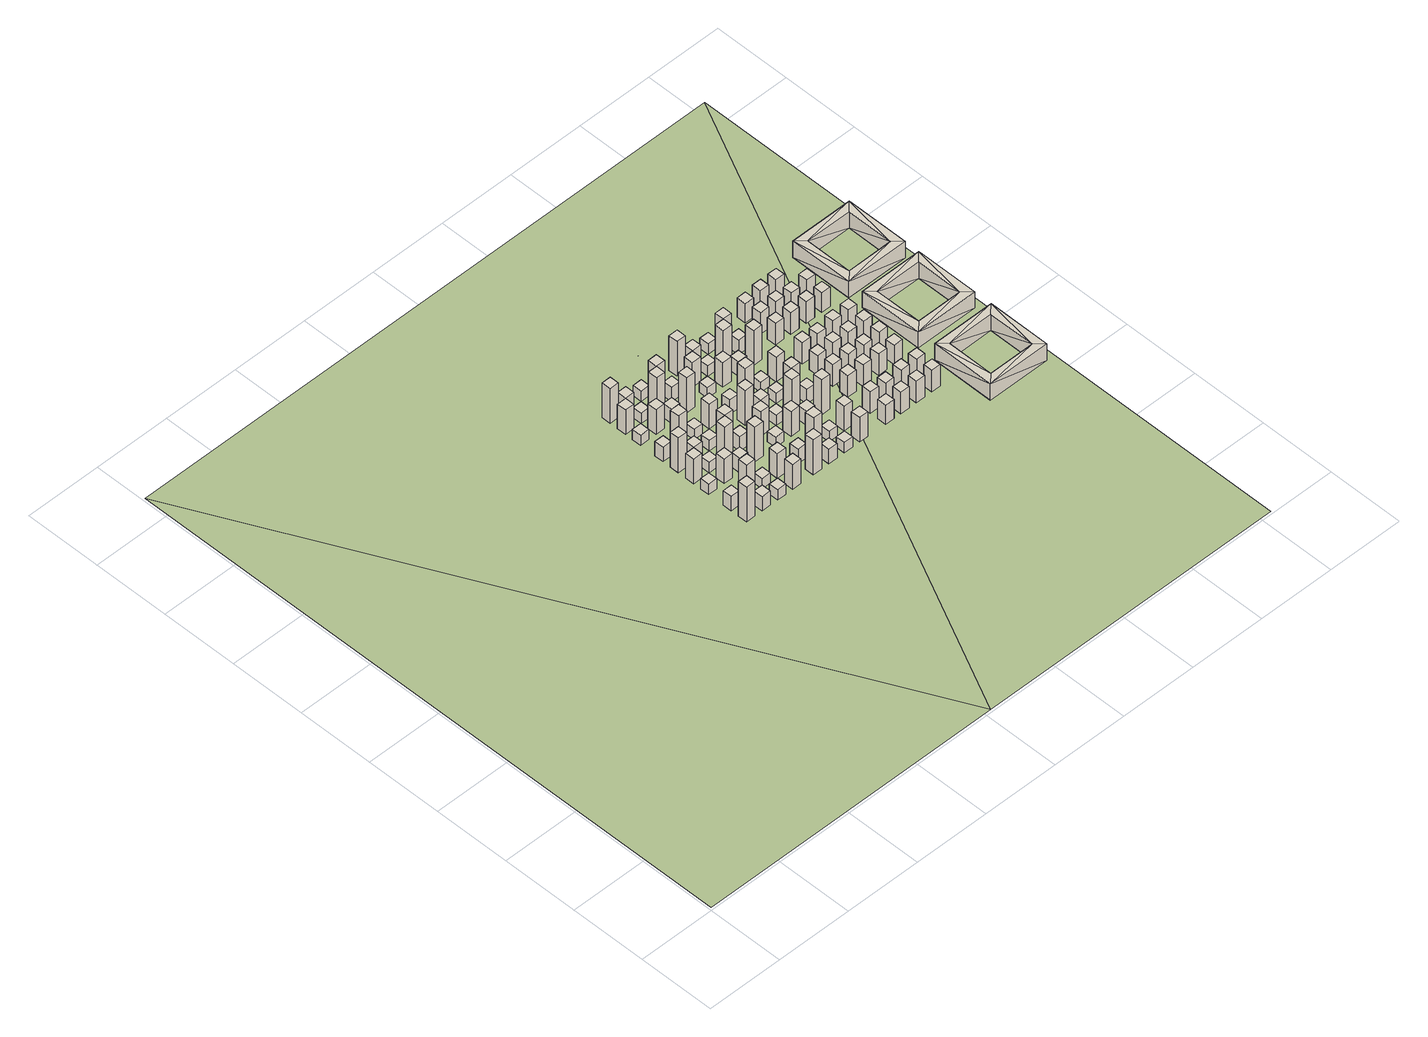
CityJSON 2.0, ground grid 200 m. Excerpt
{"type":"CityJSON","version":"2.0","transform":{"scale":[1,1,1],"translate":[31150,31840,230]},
"CityObjects":{
"building1":{"type":"Building","geometry":[{"type":"Solid","lod":"1","boundaries":[[[[0,1,2,3]],[[4,5,2,1]],[[6,7,0,3]],[[0,7,4,1]],[[4,7,6,5]],[[6,3,2,5]]]]}]},
"building2":{"type":"Building","geometry":[{"type":"Solid","lod":"1","boundaries":[[[[8,9,10,11]],[[10,9,12,13]],[[14,15,8,11]],[[8,15,12,9]],[[14,13,12,15]],[[14,11,10,13]]]]}]},
"building3":{"type":"Building","geometry":[{"type":"Solid","lod":"1","boundaries":[[[[16,17,18,19]],[[20,21,18,17]],[[22,23,16,19]],[[16,23,20,17]],[[20,23,22,21]],[[22,19,18,21]]]]}]},
"building4":{"type":"Building","geometry":[{"type":"Solid","lod":"1","boundaries":[[[[24,25,26,27]],[[26,25,28,29]],[[30,31,24,27]],[[24,31,28,25]],[[30,29,28,31]],[[30,27,26,29]]]]}]},
"building5":{"type":"Building","geometry":[{"type":"Solid","lod":"1","boundaries":[[[[32,33,34,35]],[[34,33,36,37]],[[38,39,32,35]],[[32,39,36,33]],[[38,37,36,39]],[[38,35,34,37]]]]}]},
"building6":{"type":"Building","geometry":[{"type":"Solid","lod":"1","boundaries":[[[[40,41,42,43]],[[44,45,42,41]],[[46,47,40,43]],[[40,47,44,41]],[[44,47,46,45]],[[46,43,42,45]]]]}]},
"building7":{"type":"Building","geometry":[{"type":"Solid","lod":"1","boundaries":[[[[48,49,50,51]],[[52,53,50,49]],[[54,55,48,51]],[[48,55,52,49]],[[52,55,54,53]],[[54,51,50,53]]]]}]},
"building8":{"type":"Building","geometry":[{"type":"Solid","lod":"1","boundaries":[[[[56,57,58,59]],[[58,57,60,61]],[[62,63,56,59]],[[56,63,60,57]],[[62,61,60,63]],[[62,59,58,61]]]]}]},
"building9":{"type":"Building","geometry":[{"type":"Solid","lod":"1","boundaries":[[[[64,65,66,67]],[[66,65,68,69]],[[70,71,64,67]],[[64,71,68,65]],[[70,69,68,71]],[[70,67,66,69]]]]}]},
"building10":{"type":"Building","geometry":[{"type":"Solid","lod":"1","boundaries":[[[[72,73,74,75]],[[76,77,74,73]],[[78,79,72,75]],[[72,79,76,73]],[[76,79,78,77]],[[78,75,74,77]]]]}]},
"building11":{"type":"Building","geometry":[{"type":"Solid","lod":"1","boundaries":[[[[80,81,82,83]],[[84,85,82,81]],[[86,87,80,83]],[[80,87,84,81]],[[84,87,86,85]],[[86,83,82,85]]]]}]},
"building12":{"type":"Building","geometry":[{"type":"Solid","lod":"1","boundaries":[[[[88,89,90,91]],[[92,93,90,89]],[[94,95,88,91]],[[88,95,92,89]],[[92,95,94,93]],[[94,91,90,93]]]]}]},
"building13":{"type":"Building","geometry":[{"type":"Solid","lod":"1","boundaries":[[[[96,97,98,99]],[[100,101,98,97]],[[102,103,96,99]],[[96,103,100,97]],[[100,103,102,101]],[[102,99,98,101]]]]}]},
"building14":{"type":"Building","geometry":[{"type":"Solid","lod":"1","boundaries":[[[[104,105,106,107]],[[106,105,108,109]],[[110,111,104,107]],[[104,111,108,105]],[[110,109,108,111]],[[110,107,106,109]]]]}]},
"building15":{"type":"Building","geometry":[{"type":"Solid","lod":"1","boundaries":[[[[112,113,114,115]],[[114,113,116,117]],[[118,119,112,115]],[[112,119,116,113]],[[118,117,116,119]],[[118,115,114,117]]]]}]},
"building16":{"type":"Building","geometry":[{"type":"Solid","lod":"1","boundaries":[[[[120,121,122,123]],[[124,125,122,121]],[[126,127,120,123]],[[120,127,124,121]],[[124,127,126,125]],[[126,123,122,125]]]]}]},
"building17":{"type":"Building","geometry":[{"type":"Solid","lod":"1","boundaries":[[[[128,129,130,131]],[[132,133,130,129]],[[134,135,128,131]],[[128,135,132,129]],[[132,135,134,133]],[[134,131,130,133]]]]}]},
"building18":{"type":"Building","geometry":[{"type":"Solid","lod":"1","boundaries":[[[[136,137,138,139]],[[138,137,140,141]],[[142,143,136,139]],[[136,143,140,137]],[[142,141,140,143]],[[142,139,138,141]]]]}]},
"building19":{"type":"Building","geometry":[{"type":"Solid","lod":"1","boundaries":[[[[144,145,146,147]],[[146,145,148,149]],[[150,151,144,147]],[[144,151,148,145]],[[150,149,148,151]],[[150,147,146,149]]]]}]},
"building20":{"type":"Building","geometry":[{"type":"Solid","lod":"1","boundaries":[[[[152,153,154,155]],[[156,157,154,153]],[[158,159,152,155]],[[152,159,156,153]],[[156,159,158,157]],[[158,155,154,157]]]]}]},
"building21":{"type":"Building","geometry":[{"type":"Solid","lod":"1","boundaries":[[[[160,161,162,163]],[[162,161,164,165]],[[166,167,160,163]],[[160,167,164,161]],[[166,165,164,167]],[[166,163,162,165]]]]}]},
"building22":{"type":"Building","geometry":[{"type":"Solid","lod":"1","boundaries":[[[[168,169,170,171]],[[170,169,172,173]],[[174,175,168,171]],[[168,175,172,169]],[[174,173,172,175]],[[174,171,170,173]]]]}]},
"building23":{"type":"Building","geometry":[{"type":"Solid","lod":"1","boundaries":[[[[176,177,178,179]],[[180,181,178,177]],[[182,183,176,179]],[[176,183,180,177]],[[180,183,182,181]],[[182,179,178,181]]]]}]},
"building24":{"type":"Building","geometry":[{"type":"Solid","lod":"1","boundaries":[[[[184,185,186,187]],[[188,189,186,185]],[[190,191,184,187]],[[184,191,188,185]],[[188,191,190,189]],[[190,187,186,189]]]]}]},
"building25":{"type":"Building","geometry":[{"type":"Solid","lod":"1","boundaries":[[[[192,193,194,195]],[[196,197,194,193]],[[198,199,192,195]],[[192,199,196,193]],[[196,199,198,197]],[[198,195,194,197]]]]}]},
"building26":{"type":"Building","geometry":[{"type":"Solid","lod":"1","boundaries":[[[[200,201,202,203]],[[202,201,204,205]],[[206,207,200,203]],[[200,207,204,201]],[[206,205,204,207]],[[206,203,202,205]]]]}]},
"building27":{"type":"Building","geometry":[{"type":"Solid","lod":"1","boundaries":[[[[208,209,210,211]],[[212,213,210,209]],[[214,215,208,211]],[[208,215,212,209]],[[212,215,214,213]],[[214,211,210,213]]]]}]},
"building28":{"type":"Building","geometry":[{"type":"Solid","lod":"1","boundaries":[[[[216,217,218,219]],[[218,217,220,221]],[[222,223,216,219]],[[216,223,220,217]],[[222,221,220,223]],[[222,219,218,221]]]]}]},
"building29":{"type":"Building","geometry":[{"type":"Solid","lod":"1","boundaries":[[[[224,225,226,227]],[[226,225,228,229]],[[230,231,224,227]],[[224,231,228,225]],[[230,229,228,231]],[[230,227,226,229]]]]}]},
"building30":{"type":"Building","geometry":[{"type":"Solid","lod":"1","boundaries":[[[[232,233,234,235]],[[236,237,234,233]],[[238,239,232,235]],[[232,239,236,233]],[[236,239,238,237]],[[238,235,234,237]]]]}]},
"building31":{"type":"Building","geometry":[{"type":"Solid","lod":"1","boundaries":[[[[240,241,242,243]],[[242,241,244,245]],[[246,247,240,243]],[[240,247,244,241]],[[246,245,244,247]],[[246,243,242,245]]]]}]},
"building32":{"type":"Building","geometry":[{"type":"Solid","lod":"1","boundaries":[[[[248,249,250,251]],[[252,253,250,249]],[[254,255,248,251]],[[248,255,252,249]],[[252,255,254,253]],[[254,251,250,253]]]]}]},
"building33":{"type":"Building","geometry":[{"type":"Solid","lod":"1","boundaries":[[[[256,257,258,259]],[[258,257,260,261]],[[262,263,256,259]],[[256,263,260,257]],[[262,261,260,263]],[[262,259,258,261]]]]}]},
"building34":{"type":"Building","geometry":[{"type":"Solid","lod":"1","boundaries":[[[[264,265,266,267]],[[266,265,268,269]],[[270,271,264,267]],[[264,271,268,265]],[[270,269,268,271]],[[270,267,266,269]]]]}]},
"building35":{"type":"Building","geometry":[{"type":"Solid","lod":"1","boundaries":[[[[272,273,274,275]],[[276,277,274,273]],[[278,279,272,275]],[[272,279,276,273]],[[276,279,278,277]],[[278,275,274,277]]]]}]},
"building36":{"type":"Building","geometry":[{"type":"Solid","lod":"1","boundaries":[[[[280,281,282,283]],[[284,285,282,281]],[[286,287,280,283]],[[280,287,284,281]],[[284,287,286,285]],[[286,283,282,285]]]]}]},
"building37":{"type":"Building","geometry":[{"type":"Solid","lod":"1","boundaries":[[[[288,289,290,291]],[[292,293,290,289]],[[294,295,288,291]],[[288,295,292,289]],[[292,295,294,293]],[[294,291,290,293]]]]}]},
"building38":{"type":"Building","geometry":[{"type":"Solid","lod":"1","boundaries":[[[[296,297,298,299]],[[298,297,300,301]],[[302,303,296,299]],[[296,303,300,297]],[[302,301,300,303]],[[302,299,298,301]]]]}]},
"building39":{"type":"Building","geometry":[{"type":"Solid","lod":"1","boundaries":[[[[304,305,306,307]],[[306,305,308,309]],[[310,311,304,307]],[[304,311,308,305]],[[310,309,308,311]],[[310,307,306,309]]]]}]},
"building40":{"type":"Building","geometry":[{"type":"Solid","lod":"1","boundaries":[[[[312,313,314,315]],[[314,313,316,317]],[[318,319,312,315]],[[312,319,316,313]],[[318,317,316,319]],[[318,315,314,317]]]]}]},
"building41":{"type":"Building","geometry":[{"type":"Solid","lod":"1","boundaries":[[[[320,321,322,323]],[[324,325,322,321]],[[326,327,320,323]],[[320,327,324,321]],[[324,327,326,325]],[[326,323,322,325]]]]}]},
"building42":{"type":"Building","geometry":[{"type":"Solid","lod":"1","boundaries":[[[[328,329,330,331]],[[332,333,330,329]],[[334,335,328,331]],[[328,335,332,329]],[[332,335,334,333]],[[334,331,330,333]]]]}]},
"building43":{"type":"Building","geometry":[{"type":"Solid","lod":"1","boundaries":[[[[336,337,338,339]],[[338,337,340,341]],[[342,343,336,339]],[[336,343,340,337]],[[342,341,340,343]],[[342,339,338,341]]]]}]},
"building44":{"type":"Building","geometry":[{"type":"Solid","lod":"1","boundaries":[[[[344,345,346,347]],[[346,345,348,349]],[[350,351,344,347]],[[344,351,348,345]],[[350,349,348,351]],[[350,347,346,349]]]]}]},
"building45":{"type":"Building","geometry":[{"type":"Solid","lod":"1","boundaries":[[[[352,353,354,355]],[[354,353,356,357]],[[358,359,352,355]],[[352,359,356,353]],[[358,357,356,359]],[[358,355,354,357]]]]}]},
"building46":{"type":"Building","geometry":[{"type":"Solid","lod":"1","boundaries":[[[[360,361,362,363]],[[364,365,362,361]],[[366,367,360,363]],[[360,367,364,361]],[[364,367,366,365]],[[366,363,362,365]]]]}]},
"building47":{"type":"Building","geometry":[{"type":"Solid","lod":"1","boundaries":[[[[368,369,370,371]],[[372,373,370,369]],[[374,375,368,371]],[[368,375,372,369]],[[372,375,374,373]],[[374,371,370,373]]]]}]},
"building48":{"type":"Building","geometry":[{"type":"Solid","lod":"1","boundaries":[[[[376,377,378,379]],[[380,381,378,377]],[[382,383,376,379]],[[376,383,380,377]],[[380,383,382,381]],[[382,379,378,381]]]]}]},
"building49":{"type":"Building","geometry":[{"type":"Solid","lod":"1","boundaries":[[[[384,385,386,387]],[[388,389,386,385]],[[390,391,384,387]],[[384,391,388,385]],[[388,391,390,389]],[[390,387,386,389]]]]}]},
"building50":{"type":"Building","geometry":[{"type":"Solid","lod":"1","boundaries":[[[[392,393,394,395]],[[394,393,396,397]],[[398,399,392,395]],[[392,399,396,393]],[[398,397,396,399]],[[398,395,394,397]]]]}]},
"building51":{"type":"Building","geometry":[{"type":"Solid","lod":"1","boundaries":[[[[400,401,402,403]],[[402,401,404,405]],[[406,407,400,403]],[[400,407,404,401]],[[406,405,404,407]],[[406,403,402,405]]]]}]},
"building52":{"type":"Building","geometry":[{"type":"Solid","lod":"1","boundaries":[[[[408,409,410,411]],[[412,413,410,409]],[[414,415,408,411]],[[408,415,412,409]],[[412,415,414,413]],[[414,411,410,413]]]]}]},
"building53":{"type":"Building","geometry":[{"type":"Solid","lod":"1","boundaries":[[[[416,417,418,419]],[[420,421,418,417]],[[422,423,416,419]],[[416,423,420,417]],[[420,423,422,421]],[[422,419,418,421]]]]}]},
"building54":{"type":"Building","geometry":[{"type":"Solid","lod":"1","boundaries":[[[[424,425,426,427]],[[426,425,428,429]],[[430,431,424,427]],[[424,431,428,425]],[[430,429,428,431]],[[430,427,426,429]]]]}]},
"building55":{"type":"Building","geometry":[{"type":"Solid","lod":"1","boundaries":[[[[432,433,434,435]],[[434,433,436,437]],[[438,439,432,435]],[[432,439,436,433]],[[438,437,436,439]],[[438,435,434,437]]]]}]},
"building56":{"type":"Building","geometry":[{"type":"Solid","lod":"1","boundaries":[[[[440,441,442,443]],[[444,445,442,441]],[[446,447,440,443]],[[440,447,444,441]],[[444,447,446,445]],[[446,443,442,445]]]]}]},
"building57":{"type":"Building","geometry":[{"type":"Solid","lod":"1","boundaries":[[[[448,449,450,451]],[[450,449,452,453]],[[454,455,448,451]],[[448,455,452,449]],[[454,453,452,455]],[[454,451,450,453]]]]}]},
"building58":{"type":"Building","geometry":[{"type":"Solid","lod":"1","boundaries":[[[[456,457,458,459]],[[458,457,460,461]],[[462,463,456,459]],[[456,463,460,457]],[[462,461,460,463]],[[462,459,458,461]]]]}]},
"building59":{"type":"Building","geometry":[{"type":"Solid","lod":"1","boundaries":[[[[464,465,466,467]],[[468,469,466,465]],[[470,471,464,467]],[[464,471,468,465]],[[468,471,470,469]],[[470,467,466,469]]]]}]},
"building60":{"type":"Building","geometry":[{"type":"Solid","lod":"1","boundaries":[[[[472,473,474,475]],[[476,477,474,473]],[[478,479,472,475]],[[472,479,476,473]],[[476,479,478,477]],[[478,475,474,477]]]]}]},
"building61":{"type":"Building","geometry":[{"type":"Solid","lod":"1","boundaries":[[[[480,481,482,483]],[[484,485,482,481]],[[486,487,480,483]],[[480,487,484,481]],[[484,487,486,485]],[[486,483,482,485]]]]}]},
"building62":{"type":"Building","geometry":[{"type":"Solid","lod":"1","boundaries":[[[[488,489,490,491]],[[490,489,492,493]],[[494,495,488,491]],[[488,495,492,489]],[[494,493,492,495]],[[494,491,490,493]]]]}]},
"building63":{"type":"Building","geometry":[{"type":"Solid","lod":"1","boundaries":[[[[496,497,498,499]],[[500,501,498,497]],[[502,503,496,499]],[[496,503,500,497]],[[500,503,502,501]],[[502,499,498,501]]]]}]},
"building64":{"type":"Building","geometry":[{"type":"Solid","lod":"1","boundaries":[[[[504,505,506,507]],[[506,505,508,509]],[[510,511,504,507]],[[504,511,508,505]],[[510,509,508,511]],[[510,507,506,509]]]]}]},
"building65":{"type":"Building","geometry":[{"type":"Solid","lod":"1","boundaries":[[[[512,513,514,515]],[[514,513,516,517]],[[518,519,512,515]],[[512,519,516,513]],[[518,517,516,519]],[[518,515,514,517]]]]}]},
"building66":{"type":"Building","geometry":[{"type":"Solid","lod":"1","boundaries":[[[[520,521,522,523]],[[522,521,524,525]],[[526,527,520,523]],[[520,527,524,521]],[[526,525,524,527]],[[526,523,522,525]]]]}]},
"building67":{"type":"Building","geometry":[{"type":"Solid","lod":"1","boundaries":[[[[528,529,530,531]],[[532,533,530,529]],[[534,535,528,531]],[[528,535,532,529]],[[532,535,534,533]],[[534,531,530,533]]]]}]},
"building68":{"type":"Building","geometry":[{"type":"Solid","lod":"1","boundaries":[[[[536,537,538,539]],[[540,541,538,537]],[[542,543,536,539]],[[536,543,540,537]],[[540,543,542,541]],[[542,539,538,541]]]]}]},
"building69":{"type":"Building","geometry":[{"type":"Solid","lod":"1","boundaries":[[[[544,545,546,547]],[[546,545,548,549]],[[550,551,544,547]],[[544,551,548,545]],[[550,549,548,551]],[[550,547,546,549]]]]}]},
"building70":{"type":"Building","geometry":[{"type":"Solid","lod":"1","boundaries":[[[[552,553,554,555]],[[556,557,554,553]],[[558,559,552,555]],[[552,559,556,553]],[[556,559,558,557]],[[558,555,554,557]]]]}]},
"building71":{"type":"Building","geometry":[{"type":"Solid","lod":"1","boundaries":[[[[560,561,562,563]],[[562,561,564,565]],[[566,567,560,563]],[[560,567,564,561]],[[566,565,564,567]],[[566,563,562,565]]]]}]},
"building72":{"type":"Building","geometry":[{"type":"Solid","lod":"1","boundaries":[[[[568,569,570,571]],[[572,573,570,569]],[[574,575,568,571]],[[568,575,572,569]],[[572,575,574,573]],[[574,571,570,573]]]]}]},
"building73":{"type":"Building","geometry":[{"type":"Solid","lod":"1","boundaries":[[[[576,577,578,579]],[[580,581,578,577]],[[582,583,576,579]],[[576,583,580,577]],[[580,583,582,581]],[[582,579,578,581]]]]}]},
"building74":{"type":"Building","geometry":[{"type":"Solid","lod":"1","boundaries":[[[[584,585,586,587]],[[586,585,588,589]],[[590,591,584,587]],[[584,591,588,585]],[[590,589,588,591]],[[590,587,586,589]]]]}]},
"building75":{"type":"Building","geometry":[{"type":"Solid","lod":"1","boundaries":[[[[592,593,594,595]],[[594,593,596,597]],[[598,599,592,595]],[[592,599,596,593]],[[598,597,596,599]],[[598,595,594,597]]]]}]},
"building76":{"type":"Building","geometry":[{"type":"Solid","lod":"1","boundaries":[[[[600,601,602,603]],[[602,601,604,605]],[[606,607,600,603]],[[600,607,604,601]],[[606,605,604,607]],[[606,603,602,605]]]]}]},
"building77":{"type":"Building","geometry":[{"type":"Solid","lod":"1","boundaries":[[[[608,609,610,611]],[[610,609,612,613]],[[614,615,608,611]],[[608,615,612,609]],[[614,613,612,615]],[[614,611,610,613]]]]}]},
"building78":{"type":"Building","geometry":[{"type":"Solid","lod":"1","boundaries":[[[[616,617,618,619]],[[620,621,618,617]],[[622,623,616,619]],[[616,623,620,617]],[[620,623,622,621]],[[622,619,618,621]]]]}]},
"building79":{"type":"Building","geometry":[{"type":"Solid","lod":"1","boundaries":[[[[624,625,626,627]],[[628,629,626,625]],[[630,631,624,627]],[[624,631,628,625]],[[628,631,630,629]],[[630,627,626,629]]]]}]},
"building80":{"type":"Building","geometry":[{"type":"Solid","lod":"1","boundaries":[[[[632,633,634,635]],[[634,633,636,637]],[[638,639,632,635]],[[632,639,636,633]],[[638,637,636,639]],[[638,635,634,637]]]]}]},
"building81":{"type":"Building","geometry":[{"type":"Solid","lod":"1","boundaries":[[[[640,641,642,643]],[[642,641,644,645]],[[646,647,640,643]],[[640,647,644,641]],[[646,645,644,647]],[[646,643,642,645]]]]}]},
"building82":{"type":"Building","geometry":[{"type":"Solid","lod":"1","boundaries":[[[[648,649,650,651]],[[652,653,650,649]],[[654,655,648,651]],[[648,655,652,649]],[[652,655,654,653]],[[654,651,650,653]]]]}]},
"building83":{"type":"Building","geometry":[{"type":"Solid","lod":"1","boundaries":[[[[656,657,658,659]],[[660,661,658,657]],[[662,663,656,659]],[[656,663,660,657]],[[660,663,662,661]],[[662,659,658,661]]]]}]},
"building84":{"type":"Building","geometry":[{"type":"Solid","lod":"1","boundaries":[[[[664,665,666,667]],[[668,669,666,665]],[[670,671,664,667]],[[664,671,668,665]],[[668,671,670,669]],[[670,667,666,669]]]]}]},
"building85":{"type":"Building","geometry":[{"type":"Solid","lod":"1","boundaries":[[[[672,673,674,675]],[[676,677,674,673]],[[678,679,672,675]],[[672,679,676,673]],[[676,679,678,677]],[[678,675,674,677]]]]}]},
"building86":{"type":"Building","geometry":[{"type":"Solid","lod":"1","boundaries":[[[[680,681,682,683]],[[682,681,684,685]],[[686,687,680,683]],[[680,687,684,681]],[[686,685,684,687]],[[686,683,682,685]]]]}]},
"building87":{"type":"Building","geometry":[{"type":"Solid","lod":"1","boundaries":[[[[688,689,690,691]],[[690,689,692,693]],[[694,695,688,691]],[[688,695,692,689]],[[694,693,692,695]],[[694,691,690,693]]]]}]},
"building88":{"type":"Building","geometry":[{"type":"Solid","lod":"1","boundaries":[[[[696,697,698,699]],[[700,701,698,697]],[[702,703,696,699]],[[696,703,700,697]],[[700,703,702,701]],[[702,699,698,701]]]]}]},
"building89":{"type":"Building","geometry":[{"type":"Solid","lod":"1","boundaries":[[[[704,705,706,707]],[[706,705,708,709]],[[710,711,704,707]],[[704,711,708,705]],[[710,709,708,711]],[[710,707,706,709]]]]}]},
"building90":{"type":"Building","geometry":[{"type":"Solid","lod":"1","boundaries":[[[[712,713,714,715]],[[716,717,714,713]],[[718,719,712,715]],[[712,719,716,713]],[[716,719,718,717]],[[718,715,714,717]]]]}]},
"building91":{"type":"Building","geometry":[{"type":"Solid","lod":"1","boundaries":[[[[720,721,722,723]],[[722,721,724,725]],[[726,727,720,723]],[[720,727,724,721]],[[726,725,724,727]],[[726,723,722,725]]]]}]},
"building92":{"type":"Building","geometry":[{"type":"Solid","lod":"1","boundaries":[[[[728,729,730,731]],[[732,733,730,729]],[[734,735,728,731]],[[728,735,732,729]],[[732,735,734,733]],[[734,731,730,733]]]]}]},
"building93":{"type":"Building","geometry":[{"type":"Solid","lod":"1","boundaries":[[[[736,737,738,739]],[[738,737,740,741]],[[742,743,736,739]],[[736,743,740,737]],[[742,741,740,743]],[[742,739,738,741]]]]}]},
"building94":{"type":"Building","geometry":[{"type":"Solid","lod":"1","boundaries":[[[[744,745,746,747]],[[746,745,748,749]],[[750,751,744,747]],[[744,751,748,745]],[[750,749,748,751]],[[750,747,746,749]]]]}]},
"building95":{"type":"Building","geometry":[{"type":"Solid","lod":"1","boundaries":[[[[752,753,754,755]],[[756,757,754,753]],[[758,759,752,755]],[[752,759,756,753]],[[756,759,758,757]],[[758,755,754,757]]]]}]},
"building96":{"type":"Building","geometry":[{"type":"Solid","lod":"1","boundaries":[[[[760,761,762,763]],[[764,765,762,761]],[[766,767,760,763]],[[760,767,764,761]],[[764,767,766,765]],[[766,763,762,765]]]]}]},
"building97":{"type":"Building","geometry":[{"type":"Solid","lod":"1","boundaries":[[[[768,769,770,771]],[[772,773,770,769]],[[774,775,768,771]],[[768,775,772,769]],[[772,775,774,773]],[[774,771,770,773]]]]}]},
"building98":{"type":"Building","geometry":[{"type":"Solid","lod":"1","boundaries":[[[[776,777,778,779]],[[780,781,778,777]],[[782,783,776,779]],[[776,783,780,777]],[[780,783,782,781]],[[782,779,778,781]]]]}]},
"building99":{"type":"Building","geometry":[{"type":"Solid","lod":"1","boundaries":[[[[784,785,786,787]],[[786,785,788,789]],[[790,791,784,787]],[[784,791,788,785]],[[790,789,788,791]],[[790,787,786,789]]]]}]},
"building100":{"type":"Building","geometry":[{"type":"Solid","lod":"1","boundaries":[[[[792,793,794,795]],[[794,793,796,797]],[[798,799,792,795]],[[792,799,796,793]],[[798,797,796,799]],[[798,795,794,797]]]]}]},
"building101":{"type":"Building","geometry":[{"type":"Solid","lod":"1","boundaries":[[[[800,801,802,803]],[[802,801,804,805]],[[806,807,800,803]],[[800,807,804,801]],[[806,805,804,807]],[[806,803,802,805]]]]}]},
"building102":{"type":"Building","geometry":[{"type":"Solid","lod":"1","boundaries":[[[[808,809,810,811]],[[810,809,812,813]],[[814,815,808,811]],[[808,815,812,809]],[[814,813,812,815]],[[814,811,810,813]]]]}]},
"building103":{"type":"Building","geometry":[{"type":"Solid","lod":"1","boundaries":[[[[816,817,818,819]],[[820,821,818,817]],[[822,823,816,819]],[[816,823,820,817]],[[820,823,822,821]],[[822,819,818,821]]]]}]},
"building104":{"type":"Building","geometry":[{"type":"Solid","lod":"1","boundaries":[[[[824,825,826,827]],[[826,825,828,829]],[[830,831,824,827]],[[824,831,828,825]],[[830,829,828,831]],[[830,827,826,829]]]]}]},
"building105":{"type":"Building","geometry":[{"type":"Solid","lod":"1","boundaries":[[[[832,833,834,835]],[[836,837,834,833]],[[838,839,832,835]],[[832,839,836,833]],[[836,839,838,837]],[[838,835,834,837]]]]}]},
"building106":{"type":"Building","geometry":[{"type":"Solid","lod":"1","boundaries":[[[[840,841,842,843]],[[844,845,842,841]],[[846,847,840,843]],[[840,847,844,841]],[[844,847,846,845]],[[846,843,842,845]]]]}]},
"building107":{"type":"Building","geometry":[{"type":"Solid","lod":"1","boundaries":[[[[848,849,850,851]],[[850,849,852,853]],[[854,855,848,851]],[[848,855,852,849]],[[854,853,852,855]],[[854,851,850,853]]]]}]},
"building108":{"type":"Building","geometry":[{"type":"Solid","lod":"1","boundaries":[[[[856,857,858]],[[859,858,857]],[[860,856,858]],[[859,861,858]],[[862,856,860]],[[862,860,863]],[[862,863,861]],[[862,861,859]],[[862,859,864]],[[864,859,865]],[[866,859,857]],[[866,865,859]],[[865,866,867]],[[867,866,868]],[[866,869,868]],[[864,868,869]],[[864,870,868]],[[871,870,864]],[[865,867,871]],[[865,871,864]],[[856,862,864]],[[856,864,869]],[[869,866,856]],[[856,866,857]],[[860,858,868]],[[868,858,867]],[[858,871,867]],[[870,871,863]],[[863,871,861]],[[858,861,871]],[[868,863,860]],[[868,870,863]]]]}]},
"building109":{"type":"Building","geometry":[{"type":"Solid","lod":"1","boundaries":[[[[872,873,874]],[[875,874,873]],[[872,874,876]],[[877,874,875]],[[878,872,876]],[[878,876,879]],[[878,879,877]],[[878,877,875]],[[878,875,880]],[[880,875,881]],[[882,875,873]],[[882,881,875]],[[881,882,883]],[[882,884,883]],[[882,885,884]],[[880,884,885]],[[886,884,880]],[[887,886,880]],[[881,883,887]],[[881,887,880]],[[872,878,880]],[[872,880,885]],[[885,882,872]],[[872,882,873]],[[876,874,884]],[[884,874,883]],[[874,887,883]],[[886,887,879]],[[879,887,877]],[[874,877,887]],[[884,879,876]],[[884,886,879]]]]}]},
"building110":{"type":"Building","geometry":[{"type":"Solid","lod":"1","boundaries":[[[[888,889,890]],[[891,890,889]],[[892,888,890]],[[893,890,891]],[[894,888,892]],[[894,892,895]],[[894,895,893]],[[894,893,891]],[[894,891,896]],[[896,891,897]],[[898,891,889]],[[898,897,891]],[[897,898,899]],[[899,898,900]],[[898,901,900]],[[896,900,901]],[[902,900,896]],[[903,902,896]],[[897,899,903]],[[897,903,896]],[[888,894,896]],[[888,896,901]],[[901,898,888]],[[888,898,889]],[[892,890,900]],[[900,890,899]],[[890,903,899]],[[902,903,895]],[[895,903,893]],[[890,893,903]],[[900,895,892]],[[900,902,895]]]]}]},
"terrain1":{"type":"TINRelief","attributes":{"name":"ground","lod":1},"geometry":[{"type":"CompositeSurface","lod":"1","boundaries":[[[904,905,906]],[[907,908,904]],[[904,908,905]]]}]},
"landuse1":{"type":"LandUse","geometry":[{"type":"MultiSurface","lod":"1","boundaries":[[[909,910,911,912,913,914]]]}]},
"landuse2":{"type":"LandUse","geometry":[{"type":"MultiSurface","lod":"1","boundaries":[[[915,916,917,918]]]}]},
"landuse3":{"type":"LandUse","attributes":{"name":"luse3"},"geometry":[{"type":"MultiSurface","lod":"1","boundaries":[[[919,920,921,922]]]}]},
"landuse4":{"type":"LandUse","geometry":[{"type":"MultiSurface","lod":"1","boundaries":[[[923,924,925,926]]]}]},
"landuse5":{"type":"LandUse","geometry":[{"type":"MultiSurface","lod":"1","boundaries":[[[927,928,929,930]]]}]},
"landuse6":{"type":"LandUse","geometry":[{"type":"MultiSurface","lod":"1","boundaries":[[[931,932,933,934]]]}]},
"landuse7":{"type":"LandUse","geometry":[{"type":"MultiSurface","lod":"1","boundaries":[[[935,936,937,938,939,940]]]}]},
"landuse8":{"type":"LandUse","geometry":[{"type":"MultiSurface","lod":"1","boundaries":[[[941,942,943,944]]]}]}
},
"vertices":[
[841,770,108],[841,770,6],[841,746,6],[841,746,108],[865,770,6],[865,746,6],[865,746,108],[865,770,108],
[841,815,48],[841,815,6],[841,791,6],[841,791,48],[865,815,6],[865,791,6],[865,791,48],[865,815,48],
[841,881,36],[841,881,6],[841,857,6],[841,857,36],[865,881,6],[865,857,6],[865,857,36],[865,881,36],
[886,770,48],[886,770,6],[886,746,6],[886,746,48],[910,770,6],[910,746,6],[910,746,48],[910,770,48],
[841,925,78],[841,925,6],[841,901,6],[841,901,78],[865,925,6],[865,901,6],[865,901,78],[865,925,78],
[886,815,108],[886,815,6],[886,791,6],[886,791,108],[910,815,6],[910,791,6],[910,791,108],[910,815,108],
[841,970,108],[841,970,6],[841,946,6],[841,946,108],[865,970,6],[865,946,6],[865,946,108],[865,970,108],
[841,1015,48],[841,1015,6],[841,991,6],[841,991,48],[865,1015,6],[865,991,6],[865,991,48],[865,1015,48],
[886,881,78],[886,881,6],[886,857,6],[886,857,78],[910,881,6],[910,857,6],[910,857,78],[910,881,78],
[931,770,36],[931,770,6],[931,746,6],[931,746,36],[955,770,6],[955,746,6],[955,746,36],[955,770,36],
[886,925,36],[886,925,6],[886,901,6],[886,901,36],[910,925,6],[910,901,6],[910,901,36],[910,925,36],
[841,1081,36],[841,1081,6],[841,1057,6],[841,1057,36],[865,1081,6],[865,1057,6],[865,1057,36],[865,1081,36],
[931,815,36],[931,815,6],[931,791,6],[931,791,36],[955,815,6],[955,791,6],[955,791,36],[955,815,36],
[886,970,48],[886,970,6],[886,946,6],[886,946,48],[910,970,6],[910,946,6],[910,946,48],[910,970,48],
[841,1125,78],[841,1125,6],[841,1101,6],[841,1101,78],[865,1125,6],[865,1101,6],[865,1101,78],[865,1125,78],
[886,1015,108],[886,1015,6],[886,991,6],[886,991,108],[910,1015,6],[910,991,6],[910,991,108],[910,1015,108],
[841,1170,108],[841,1170,6],[841,1146,6],[841,1146,108],[865,1170,6],[865,1146,6],[865,1146,108],[865,1170,108],
[931,881,48],[931,881,6],[931,857,6],[931,857,48],[955,881,6],[955,857,6],[955,857,48],[955,881,48],
[975,770,78],[975,770,6],[975,746,6],[975,746,78],[999,770,6],[999,746,6],[999,746,78],[999,770,78],
[931,925,108],[931,925,6],[931,901,6],[931,901,108],[955,925,6],[955,901,6],[955,901,108],[955,925,108],
[886,1081,78],[886,1081,6],[886,1057,6],[886,1057,78],[910,1081,6],[910,1057,6],[910,1057,78],[910,1081,78],
[975,815,78],[975,815,6],[975,791,6],[975,791,78],[999,815,6],[999,791,6],[999,791,78],[999,815,78],
[931,970,36],[931,970,6],[931,946,6],[931,946,36],[955,970,6],[955,946,6],[955,946,36],[955,970,36],
[886,1125,36],[886,1125,6],[886,1101,6],[886,1101,36],[910,1125,6],[910,1101,6],[910,1101,36],[910,1125,36],
[931,1015,36],[931,1015,6],[931,991,6],[931,991,36],[955,1015,6],[955,991,6],[955,991,36],[955,1015,36],
[886,1170,48],[886,1170,6],[886,1146,6],[886,1146,48],[910,1170,6],[910,1146,6],[910,1146,48],[910,1170,48],
[975,881,108],[975,881,6],[975,857,6],[975,857,108],[999,881,6],[999,857,6],[999,857,108],[999,881,108],
[975,925,48],[975,925,6],[975,901,6],[975,901,48],[999,925,6],[999,901,6],[999,901,48],[999,925,48],
[931,1081,48],[931,1081,6],[931,1057,6],[931,1057,48],[955,1081,6],[955,1057,6],[955,1057,48],[955,1081,48],
[1035,770,108],[1035,770,6],[1035,746,6],[1035,746,108],[1059,770,6],[1059,746,6],[1059,746,108],[1059,770,108],
[975,970,78],[975,970,6],[975,946,6],[975,946,78],[999,970,6],[999,946,6],[999,946,78],[999,970,78],
[931,1125,108],[931,1125,6],[931,1101,6],[931,1101,108],[955,1125,6],[955,1101,6],[955,1101,108],[955,1125,108],
[1035,815,48],[1035,815,6],[1035,791,6],[1035,791,48],[1059,815,6],[1059,791,6],[1059,791,48],[1059,815,48],
[975,1015,78],[975,1015,6],[975,991,6],[975,991,78],[999,1015,6],[999,991,6],[999,991,78],[999,1015,78],
[931,1170,36],[931,1170,6],[931,1146,6],[931,1146,36],[955,1170,6],[955,1146,6],[955,1146,36],[955,1170,36],
[1035,881,36],[1035,881,6],[1035,857,6],[1035,857,36],[1059,881,6],[1059,857,6],[1059,857,36],[1059,881,36],
[975,1081,108],[975,1081,6],[975,1057,6],[975,1057,108],[999,1081,6],[999,1057,6],[999,1057,108],[999,1081,108],
[1080,770,48],[1080,770,6],[1080,746,6],[1080,746,48],[1104,770,6],[1104,746,6],[1104,746,48],[1104,770,48],
[1035,925,78],[1035,925,6],[1035,901,6],[1035,901,78],[1059,925,6],[1059,901,6],[1059,901,78],[1059,925,78],
[975,1125,48],[975,1125,6],[975,1101,6],[975,1101,48],[999,1125,6],[999,1101,6],[999,1101,48],[999,1125,48],
[1080,815,108],[1080,815,6],[1080,791,6],[1080,791,108],[1104,815,6],[1104,791,6],[1104,791,108],[1104,815,108],
[1035,970,108],[1035,970,6],[1035,946,6],[1035,946,108],[1059,970,6],[1059,946,6],[1059,946,108],[1059,970,108],
[975,1170,78],[975,1170,6],[975,1146,6],[975,1146,78],[999,1170,6],[999,1146,6],[999,1146,78],[999,1170,78],
[1035,1015,48],[1035,1015,6],[1035,991,6],[1035,991,48],[1059,1015,6],[1059,991,6],[1059,991,48],[1059,1015,48],
[1080,881,78],[1080,881,6],[1080,857,6],[1080,857,78],[1104,881,6],[1104,857,6],[1104,857,78],[1104,881,78],
[1125,770,36],[1125,770,6],[1125,746,6],[1125,746,36],[1149,770,6],[1149,746,6],[1149,746,36],[1149,770,36],
[1080,925,36],[1080,925,6],[1080,901,6],[1080,901,36],[1104,925,6],[1104,901,6],[1104,901,36],[1104,925,36],
[1035,1081,36],[1035,1081,6],[1035,1057,6],[1035,1057,36],[1059,1081,6],[1059,1057,6],[1059,1057,36],[1059,1081,36],
[1125,815,36],[1125,815,6],[1125,791,6],[1125,791,36],[1149,815,6],[1149,791,6],[1149,791,36],[1149,815,36],
[1080,970,48],[1080,970,6],[1080,946,6],[1080,946,48],[1104,970,6],[1104,946,6],[1104,946,48],[1104,970,48],
[1035,1125,78],[1035,1125,6],[1035,1101,6],[1035,1101,78],[1059,1125,6],[1059,1101,6],[1059,1101,78],[1059,1125,78],
[1080,1015,108],[1080,1015,6],[1080,991,6],[1080,991,108],[1104,1015,6],[1104,991,6],[1104,991,108],[1104,1015,108],
[1035,1170,108],[1035,1170,6],[1035,1146,6],[1035,1146,108],[1059,1170,6],[1059,1146,6],[1059,1146,108],[1059,1170,108],
[1125,881,48],[1125,881,6],[1125,857,6],[1125,857,48],[1149,881,6],[1149,857,6],[1149,857,48],[1149,881,48],
[1169,770,78],[1169,770,6],[1169,746,6],[1169,746,78],[1193,770,6],[1193,746,6],[1193,746,78],[1193,770,78],
[1125,925,108],[1125,925,6],[1125,901,6],[1125,901,108],[1149,925,6],[1149,901,6],[1149,901,108],[1149,925,108],
[1080,1081,78],[1080,1081,6],[1080,1057,6],[1080,1057,78],[1104,1081,6],[1104,1057,6],[1104,1057,78],[1104,1081,78],
[1169,815,78],[1169,815,6],[1169,791,6],[1169,791,78],[1193,815,6],[1193,791,6],[1193,791,78],[1193,815,78],
[1125,970,36],[1125,970,6],[1125,946,6],[1125,946,36],[1149,970,6],[1149,946,6],[1149,946,36],[1149,970,36],
[1080,1125,36],[1080,1125,6],[1080,1101,6],[1080,1101,36],[1104,1125,6],[1104,1101,6],[1104,1101,36],[1104,1125,36],
[1125,1015,36],[1125,1015,6],[1125,991,6],[1125,991,36],[1149,1015,6],[1149,991,6],[1149,991,36],[1149,1015,36],
[1080,1170,48],[1080,1170,6],[1080,1146,6],[1080,1146,48],[1104,1170,6],[1104,1146,6],[1104,1146,48],[1104,1170,48],
[1169,881,108],[1169,881,6],[1169,857,6],[1169,857,108],[1193,881,6],[1193,857,6],[1193,857,108],[1193,881,108],
[1169,925,48],[1169,925,6],[1169,901,6],[1169,901,48],[1193,925,6],[1193,901,6],[1193,901,48],[1193,925,48],
[1125,1081,48],[1125,1081,6],[1125,1057,6],[1125,1057,48],[1149,1081,6],[1149,1057,6],[1149,1057,48],[1149,1081,48],
[1169,970,78],[1169,970,6],[1169,946,6],[1169,946,78],[1193,970,6],[1193,946,6],[1193,946,78],[1193,970,78],
[1125,1125,108],[1125,1125,6],[1125,1101,6],[1125,1101,108],[1149,1125,6],[1149,1101,6],[1149,1101,108],[1149,1125,108],
[1243,768,63],[1243,768,6],[1243,744,6],[1243,744,63],[1267,768,6],[1267,744,6],[1267,744,63],[1267,768,63],
[1169,1015,78],[1169,1015,6],[1169,991,6],[1169,991,78],[1193,1015,6],[1193,991,6],[1193,991,78],[1193,1015,78],
[1125,1170,36],[1125,1170,6],[1125,1146,6],[1125,1146,36],[1149,1170,6],[1149,1146,6],[1149,1146,36],[1149,1170,36],
[1243,813,69],[1243,813,6],[1243,789,6],[1243,789,69],[1267,813,6],[1267,789,6],[1267,789,69],[1267,813,69],
[1169,1081,108],[1169,1081,6],[1169,1057,6],[1169,1057,108],[1193,1081,6],[1193,1057,6],[1193,1057,108],[1193,1081,108],
[1243,879,69],[1243,879,6],[1243,855,6],[1243,855,69],[1267,879,6],[1267,855,6],[1267,855,69],[1267,879,69],
[1169,1125,48],[1169,1125,6],[1169,1101,6],[1169,1101,48],[1193,1125,6],[1193,1101,6],[1193,1101,48],[1193,1125,48],
[1287,768,69],[1287,768,6],[1287,744,6],[1287,744,69],[1311,768,6],[1311,744,6],[1311,744,69],[1311,768,69],
[1243,923,69],[1243,923,6],[1243,899,6],[1243,899,69],[1267,923,6],[1267,899,6],[1267,899,69],[1267,923,69],
[1169,1170,78],[1169,1170,6],[1169,1146,6],[1169,1146,78],[1193,1170,6],[1193,1146,6],[1193,1146,78],[1193,1170,78],
[1287,813,63],[1287,813,6],[1287,789,6],[1287,789,63],[1311,813,6],[1311,789,6],[1311,789,63],[1311,813,63],
[1243,968,63],[1243,968,6],[1243,944,6],[1243,944,63],[1267,968,6],[1267,944,6],[1267,944,63],[1267,968,63],
[1243,1013,69],[1243,1013,6],[1243,989,6],[1243,989,69],[1267,1013,6],[1267,989,6],[1267,989,69],[1267,1013,69],
[1287,879,69],[1287,879,6],[1287,855,6],[1287,855,69],[1311,879,6],[1311,855,6],[1311,855,69],[1311,879,69],
[1332,768,69],[1332,768,6],[1332,744,6],[1332,744,69],[1356,768,6],[1356,744,6],[1356,744,69],[1356,768,69],
[1287,923,69],[1287,923,6],[1287,899,6],[1287,899,69],[1311,923,6],[1311,899,6],[1311,899,69],[1311,923,69],
[1243,1091,69],[1243,1091,6],[1243,1067,6],[1243,1067,69],[1267,1091,6],[1267,1067,6],[1267,1067,69],[1267,1091,69],
[1332,813,69],[1332,813,6],[1332,789,6],[1332,789,69],[1356,813,6],[1356,789,6],[1356,789,69],[1356,813,69],
[1287,968,69],[1287,968,6],[1287,944,6],[1287,944,69],[1311,968,6],[1311,944,6],[1311,944,69],[1311,968,69],
[1243,1135,69],[1243,1135,6],[1243,1111,6],[1243,1111,69],[1267,1135,6],[1267,1111,6],[1267,1111,69],[1267,1135,69],
[1287,1013,63],[1287,1013,6],[1287,989,6],[1287,989,63],[1311,1013,6],[1311,989,6],[1311,989,63],[1311,1013,63],
[1332,879,69],[1332,879,6],[1332,855,6],[1332,855,69],[1356,879,6],[1356,855,6],[1356,855,69],[1356,879,69],
[1243,1180,63],[1243,1180,6],[1243,1156,6],[1243,1156,63],[1267,1180,6],[1267,1156,6],[1267,1156,63],[1267,1180,63],
[1377,768,69],[1377,768,6],[1377,744,6],[1377,744,69],[1401,768,6],[1401,744,6],[1401,744,69],[1401,768,69],
[1332,923,63],[1332,923,6],[1332,899,6],[1332,899,63],[1356,923,6],[1356,899,6],[1356,899,63],[1356,923,63],
[1287,1091,69],[1287,1091,6],[1287,1067,6],[1287,1067,69],[1311,1091,6],[1311,1067,6],[1311,1067,69],[1311,1091,69],
[1377,813,69],[1377,813,6],[1377,789,6],[1377,789,69],[1401,813,6],[1401,789,6],[1401,789,69],[1401,813,69],
[1332,968,69],[1332,968,6],[1332,944,6],[1332,944,69],[1356,968,6],[1356,944,6],[1356,944,69],[1356,968,69],
[1287,1135,69],[1287,1135,6],[1287,1111,6],[1287,1111,69],[1311,1135,6],[1311,1111,6],[1311,1111,69],[1311,1135,69],
[1332,1013,69],[1332,1013,6],[1332,989,6],[1332,989,69],[1356,1013,6],[1356,989,6],[1356,989,69],[1356,1013,69],
[1377,879,63],[1377,879,6],[1377,855,6],[1377,855,63],[1401,879,6],[1401,855,6],[1401,855,63],[1401,879,63],
[1287,1180,69],[1287,1180,6],[1287,1156,6],[1287,1156,69],[1311,1180,6],[1311,1156,6],[1311,1156,69],[1311,1180,69],
[1377,923,69],[1377,923,6],[1377,899,6],[1377,899,69],[1401,923,6],[1401,899,6],[1401,899,69],[1401,923,69],
[1332,1091,69],[1332,1091,6],[1332,1067,6],[1332,1067,69],[1356,1091,6],[1356,1067,6],[1356,1067,69],[1356,1091,69],
[1377,968,69],[1377,968,6],[1377,944,6],[1377,944,69],[1401,968,6],[1401,944,6],[1401,944,69],[1401,968,69],
[1332,1135,63],[1332,1135,6],[1332,1111,6],[1332,1111,63],[1356,1135,6],[1356,1111,6],[1356,1111,63],[1356,1135,63],
[1377,1013,69],[1377,1013,6],[1377,989,6],[1377,989,69],[1401,1013,6],[1401,989,6],[1401,989,69],[1401,1013,69],
[1332,1180,69],[1332,1180,6],[1332,1156,6],[1332,1156,69],[1356,1180,6],[1356,1156,6],[1356,1156,69],[1356,1180,69],
[1377,1091,63],[1377,1091,6],[1377,1067,6],[1377,1067,63],[1401,1091,6],[1401,1067,6],[1401,1067,63],[1401,1091,63],
[1377,1135,69],[1377,1135,6],[1377,1111,6],[1377,1111,69],[1401,1135,6],[1401,1111,6],[1401,1111,69],[1401,1135,69],
[1610,642,6],[1446,642,6],[1468,663,6],[1446,806,6],[1588,663,6],[1468,784,6],[1610,806,6],[1588,784,6],[1610,806,54],[1446,806,54],[1446,642,54],[1468,663,54],[1588,663,54],[1610,642,54],[1588,784,54],[1468,784,54],
[1610,854,6],[1446,854,6],[1468,875,6],[1446,1018,6],[1588,875,6],[1468,996,6],[1610,1018,6],[1588,996,6],[1610,1018,54],[1446,1018,54],[1446,854,54],[1468,875,54],[1588,875,54],[1610,854,54],[1588,996,54],[1468,996,54],
[1610,1058,6],[1446,1058,6],[1468,1079,6],[1446,1222,6],[1588,1079,6],[1468,1200,6],[1610,1222,6],[1588,1200,6],[1610,1222,54],[1446,1222,54],[1446,1058,54],[1468,1079,54],[1588,1079,54],[1610,1058,54],[1588,1200,54],[1468,1200,54],
[819,7,6],[7,1667,6],[7,7,6],[1631,7,6],[1631,1667,6],
[825,1243,6],[1019,1243,6],[1019,843,6],[625,843,6],[625,1037,6],[825,1037,6],
[825,831,6],[825,637,6],[1219,637,6],[1219,831,6],
[1219,843,6],[1219,1037,6],[1031,1037,6],[1031,843,6],
[1219,1049,6],[1219,1243,6],[1031,1243,6],[1031,1049,6],
[1425,637,6],[1425,831,6],[1231,831,6],[1231,637,6],
[1425,1049,6],[1425,1243,6],[1231,1243,6],[1231,1049,6],
[1231,843,6],[1231,1037,6],[1625,1037,6],[1625,637,6],[1431,637,6],[1431,843,6],
[1625,1049,6],[1625,1243,6],[1437,1243,6],[1437,1049,6]
]}
